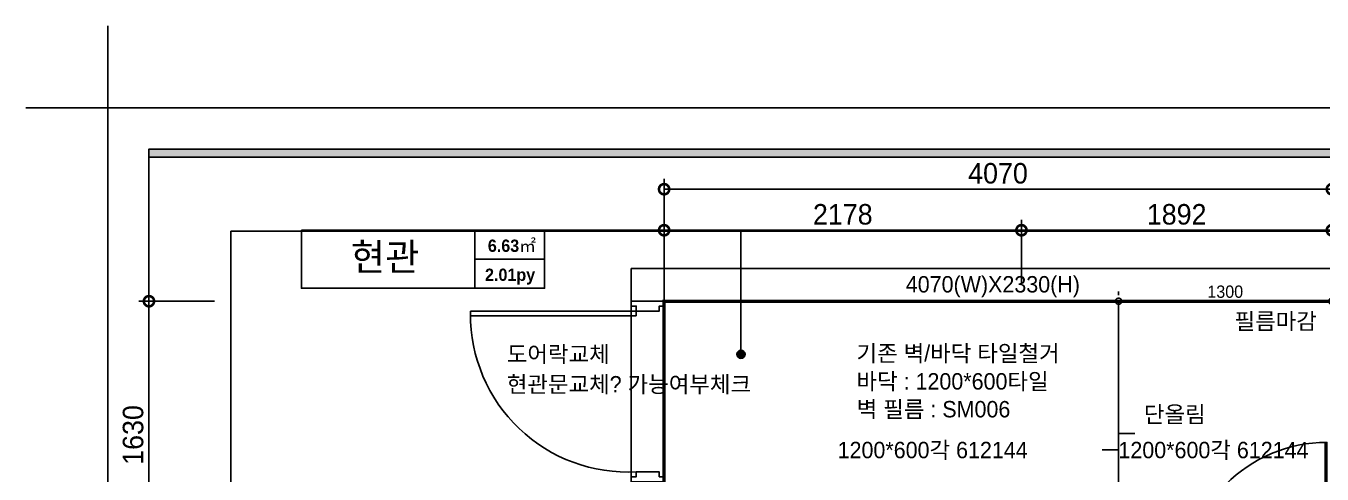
# Model space of a CAD drawing. Header units: inches. Extents: x -55157 to -7160, y -122257 to -52101.
# Drawn here: x -55157 to -47257, y -88975 to -86244 of the extents above; entities that cross this region are included whole.
import ezdxf
from ezdxf.enums import TextEntityAlignment as Align

# ---------------------------------------------------------------- set-up
doc = ezdxf.new("R2010")
doc.units = ezdxf.units.IN
doc.header["$LTSCALE"] = 50
doc.header["$MEASUREMENT"] = 0
doc.linetypes.add('HID', pattern=[2.5, 1.5, -1])
for name, color, linetype in [('0-ELC TEXT', 7, 'Continuous'), ('03-TEXT', 3, 'Continuous'), ('07-DIM WAL', 5, 'Continuous'), ('3.기호.계단선', 30, 'Continuous'), ('CO-DO-FR', 7, 'Continuous'), ('CO-DOOR', 8, 'Continuous'), ('FORM(YOURNAME)-1', 1, 'Continuous'), ('FORM(YOURNAME)-11', 1, 'Continuous'), ('도면층2', 2, 'Continuous'), ('도면층4', 4, 'Continuous'), ('도면층5', 5, 'Continuous')]:
    doc.layers.add(name, color=color, linetype=linetype)
doc.styles.add('YOURNAME', font='HY울릉도M.TTF')
doc.styles.add('넥슨고딕', font='NEXONLv1GothicBold.ttf')
doc.styles.add('스타일1', font='HY울릉도M.TTF')
doc.styles.add('코레일둥고', font='Korail_Round_Gothic_Medium.ttf')
doc.dimstyles.new('30', dxfattribs={"dimscale": 30, "dimtxt": 2.5, "dimasz": 2.5, "dimexe": 1.25, "dimexo": 2, "dimtad": 1, "dimdec": 0, "dimtxsty": '스타일1', "dimblk": 'DOTSMALL', "dimcen": 2.5, "dimclrd": 1, "dimclre": 1, "dimclrt": 2, "dimadec": 0, "dimazin": 0, "dimtfac": 1, "dimtix": 1, "dimtmove": 0, "dimatfit": 3, "dimldrblk": 'DOTSMALL', "dimfxl": 1.25, "dimarcsym": 0})
doc.dimstyles.new('50', dxfattribs={"dimscale": 50, "dimtxt": 2.5, "dimasz": 2.5, "dimexe": 1.25, "dimexo": 2, "dimtad": 1, "dimtxsty": '스타일1', "dimblk": 'DOTSMALL', "dimcen": 2.5, "dimclrd": 1, "dimclre": 1, "dimclrt": 2, "dimadec": 0, "dimazin": 0, "dimtfac": 1, "dimtix": 1, "dimtmove": 0, "dimatfit": 3, "dimldrblk": 'DOTSMALL', "dimfxl": 1.25, "dimarcsym": 0})

# ---------------------------------------------------------------- blocks, each defined once
blk = doc.blocks.new('FORM-ELEVATION')
at = {"layer": 'FORM(YOURNAME)-11'}
h = blk.add_hatch(color=256, dxfattribs=at)
h.dxf.hatch_style = 1
h.paths.add_polyline_path([(-10309, 35708), (71691, 35708), (71691, 35508), (-10309, 35508)])
h.paths.add_polyline_path([(-10309, -21492), (71691, -21492), (71691, -21692), (-10309, -21692)])
at = {"layer": 'Defpoints', "color": 1}
blk.add_lwpolyline([(-11309, 38708), (-11309, 36708), (-13309, 36708)], dxfattribs=at)
at = {"layer": 'Defpoints', "color": 158}
for points in [[(-10309, -21692), (71691, -21692), (71691, 35708), (-10309, 35708)], [(-8309, 33708), (61071, 33708), (61071, -19692), (-8309, -19692)]]:
    blk.add_lwpolyline(points, close=True, dxfattribs=at)
at = {"layer": 'FORM(YOURNAME)-11', "color": 250}
blk.add_lwpolyline([(-11309, -22692), (72691, -22692), (72691, 36708), (-11309, 36708)], close=True, dxfattribs=at)
at = {"layer": 'FORM(YOURNAME)-11'}
blk.add_lwpolyline([(-10309, 35708), (71691, 35708), (71691, 35508), (-10309, 35508)], close=True, dxfattribs=at)
at = {"layer": 'FORM(YOURNAME)-11', "color": 3, "style": 'YOURNAME'}
for tag, height, p in [('1', 450, (71041, -1219)), ('2', 450, (71041, -1863)), ('3', 450, (71041, -3150)), ('4', 450, (71041, -5081)), ('5', 515, (71041, -7398)), ('6', 515, (71041, -9650)), ('7', 515, (71041, -11903)), ('8', 515, (71041, -14155)), ('9', 515, (71041, -16408)), ('10', 515, (66791, -18596)), ('11', 515, (71041, -18660)), ('12', 515, (66791, -20848)), ('13', 515, (71041, -20848))]:
    blk.add_attdef(tag, text='', height=height, dxfattribs=at).set_placement(p, align=Align.MIDDLE_RIGHT)
blk = doc.blocks.new('vudauseh')
at = {"layer": '도면층2'}
for p, q in [((-51467.7, -53615.2), (-51467.7, -53815.2)), ((-51267.7, -53615.2), (-51467.7, -53615.2)), ((-51267.7, -53615.2), (-51267.7, -53815.2)), ((-51267.7, -53815.2), (-51467.7, -53815.2))]:
    blk.add_line(p, q, dxfattribs=at)
at = {"layer": '도면층4'}
for p, q in [((-51437.7, -53875.2), (-52447.7, -53875.2)), ((-52447.7, -53875.2), (-52447.7, -53905.2)), ((-51467.7, -53815.2), (-51467.7, -54915.2)), ((-51437.7, -53875.2), (-51437.7, -53905.2)), ((-51267.7, -54915.2), (-51267.7, -53815.2)), ((-51437.7, -53905.2), (-52447.1, -53905.2))]:
    blk.add_line(p, q, dxfattribs=at)
blk.add_lwpolyline([(-51267.7, -53615.2), (-47197.7, -53615.2), (-47197.7, -53815.2), (-51267.7, -53815.2)], close=True, dxfattribs=at)
for points in [[(-51467.7, -53815.2), (-51467.7, -53845.2), (-51437.7, -53845.2), (-51437.7, -53875.2), (-51297.7, -53875.2), (-51297.7, -53845.2), (-51267.7, -53845.2), (-51267.7, -53815.2), (-51467.7, -53815.2)], [(-51467.7, -54915.2), (-51467.7, -54885.2), (-51437.7, -54885.2), (-51437.7, -54855.2), (-51297.7, -54855.2), (-51297.7, -54885.2), (-51267.7, -54885.2), (-51267.7, -54915.2), (-51467.7, -54915.2)]]:
    blk.add_lwpolyline(points, dxfattribs=at)
at = {"layer": '도면층5'}
blk.add_arc((-51488.8, -53897.7), 958.9, 179.55184, 273.05865, dxfattribs=at)
at = {"layer": '0-ELC TEXT', "style": '코레일둥고'}
blk.add_text('4070(W)X2330(H)', height=100, dxfattribs=at).set_placement((-49794.7, -53762))
blk = doc.blocks.new('_DOTSMALL')
at = {"color": 0, "linetype": 'ByBlock', "const_width": 0.5}
blk.add_lwpolyline([(-0.0625, 0, 1), (0.0625, 0, 1)], format="xyb", close=True, dxfattribs=at)
blk = doc.blocks.new('*D183')
at = {"layer": '07-DIM WAL', "color": 1, "lineweight": -2, "transparency": 16777216}
for p, q in [((-51267.7, -87821.4), (-51267.7, -87176.4)), ((-47197.7, -87821.4), (-47197.7, -87176.4)), ((-47197.7, -87238.9), (-51267.7, -87238.9))]:
    blk.add_line(p, q, dxfattribs=at)
at = {"layer": 'Defpoints', "color": 0, "transparency": 16777216}
for p in [(-51267.7, -87238.9), (-51267.7, -87921.4), (-47197.7, -87921.4)]:
    blk.add_point(p, dxfattribs=at)
at = {"layer": '07-DIM WAL', "color": 1, "lineweight": -2, "transparency": 16777216, "xscale": 125, "yscale": 125, "zscale": 125, "rotation": 180}
blk.add_blockref('_DOTSMALL', (-51267.7, -87238.9), dxfattribs=at)
at = {"layer": '07-DIM WAL', "color": 1, "lineweight": -2, "transparency": 16777216, "xscale": 125, "yscale": 125, "zscale": 125}
blk.add_blockref('_DOTSMALL', (-47197.7, -87238.9), dxfattribs=at)
at = {"layer": '07-DIM WAL', "color": 2, "transparency": 16777216, "insert": (-49232.7, -87142.7), "char_height": 125, "attachment_point": 5, "style": '스타일1'}
blk.add_mtext('4070', dxfattribs=at)
blk = doc.blocks.new('*D184')
at = {"layer": '07-DIM WAL', "color": 1, "lineweight": -2, "transparency": 16777216}
for p, q in [((-49089.7, -87821.4), (-49089.7, -87426.4)), ((-47197.7, -87821.4), (-47197.7, -87426.4)), ((-47197.7, -87488.9), (-49089.7, -87488.9))]:
    blk.add_line(p, q, dxfattribs=at)
at = {"layer": 'Defpoints', "color": 0, "transparency": 16777216}
for p in [(-49089.7, -87488.9), (-49089.7, -87921.4), (-47197.7, -87921.4)]:
    blk.add_point(p, dxfattribs=at)
at = {"layer": '07-DIM WAL', "color": 1, "lineweight": -2, "transparency": 16777216, "xscale": 125, "yscale": 125, "zscale": 125, "rotation": 180}
blk.add_blockref('_DOTSMALL', (-49089.7, -87488.9), dxfattribs=at)
at = {"layer": '07-DIM WAL', "color": 1, "lineweight": -2, "transparency": 16777216, "xscale": 125, "yscale": 125, "zscale": 125}
blk.add_blockref('_DOTSMALL', (-47197.7, -87488.9), dxfattribs=at)
at = {"layer": '07-DIM WAL', "color": 2, "transparency": 16777216, "insert": (-48143.7, -87392.7), "char_height": 125, "attachment_point": 5, "style": '스타일1'}
blk.add_mtext('1892', dxfattribs=at)
blk = doc.blocks.new('*D185')
at = {"layer": '07-DIM WAL', "color": 1, "lineweight": -2, "transparency": 16777216}
for p, q in [((-51267.7, -87821.4), (-51267.7, -87426.4)), ((-49089.7, -87821.4), (-49089.7, -87426.4)), ((-49089.7, -87488.9), (-51267.7, -87488.9))]:
    blk.add_line(p, q, dxfattribs=at)
at = {"layer": 'Defpoints', "color": 0, "transparency": 16777216}
for p in [(-51267.7, -87488.9), (-51267.7, -87921.4), (-49089.7, -87921.4)]:
    blk.add_point(p, dxfattribs=at)
at = {"layer": '07-DIM WAL', "color": 1, "lineweight": -2, "transparency": 16777216, "xscale": 125, "yscale": 125, "zscale": 125, "rotation": 180}
blk.add_blockref('_DOTSMALL', (-51267.7, -87488.9), dxfattribs=at)
at = {"layer": '07-DIM WAL', "color": 1, "lineweight": -2, "transparency": 16777216, "xscale": 125, "yscale": 125, "zscale": 125}
blk.add_blockref('_DOTSMALL', (-49089.7, -87488.9), dxfattribs=at)
at = {"layer": '07-DIM WAL', "color": 2, "transparency": 16777216, "insert": (-50178.7, -87392.7), "char_height": 125, "attachment_point": 5, "style": '스타일1'}
blk.add_mtext('2178', dxfattribs=at)
blk = doc.blocks.new('*D188')
at = {"layer": '07-DIM WAL', "color": 1, "lineweight": -2, "transparency": 16777216}
for p, q in [((-54007.5, -87921.4), (-54470, -87921.4)), ((-54407.5, -87921.4), (-54407.5, -89551.4)), ((-54007.5, -89551.4), (-54470, -89551.4))]:
    blk.add_line(p, q, dxfattribs=at)
at = {"layer": 'Defpoints', "color": 0, "transparency": 16777216}
for p in [(-53907.5, -87921.4), (-54407.5, -89551.4), (-53907.5, -89551.4)]:
    blk.add_point(p, dxfattribs=at)
at = {"layer": '07-DIM WAL', "color": 1, "lineweight": -2, "transparency": 16777216, "xscale": 125, "yscale": 125, "zscale": 125}
for p, rotation in [((-54407.5, -87921.4), 90), ((-54407.5, -89551.4), 270)]:
    blk.add_blockref('_DOTSMALL', p, dxfattribs=dict(at, rotation=rotation))
at = {"layer": '07-DIM WAL', "color": 2, "transparency": 16777216, "insert": (-54503.8, -88736.4), "char_height": 125, "attachment_point": 5, "rotation": 90, "style": '스타일1'}
blk.add_mtext('1630', dxfattribs=at)
blk = doc.blocks.new('*D232')
at = {"layer": '07-DIM WAL', "color": 1, "lineweight": -2, "transparency": 16777216}
for p, q in [((-48497.7, -87861.4), (-48497.7, -87883.9)), ((-48497.7, -87921.4), (-47197.7, -87921.4)), ((-47197.7, -87861.4), (-47197.7, -87883.9))]:
    blk.add_line(p, q, dxfattribs=at)
at = {"layer": 'Defpoints', "color": 0, "transparency": 16777216}
for p in [(-48497.7, -87921.4), (-47197.7, -87921.4), (-47197.7, -87921.4)]:
    blk.add_point(p, dxfattribs=at)
at = {"layer": '07-DIM WAL', "color": 1, "lineweight": -2, "transparency": 16777216, "xscale": 75, "yscale": 75, "zscale": 75, "rotation": 180}
blk.add_blockref('_DOTSMALL', (-48497.7, -87921.4), dxfattribs=at)
at = {"layer": '07-DIM WAL', "color": 1, "lineweight": -2, "transparency": 16777216, "xscale": 75, "yscale": 75, "zscale": 75}
blk.add_blockref('_DOTSMALL', (-47197.7, -87921.4), dxfattribs=at)
at = {"layer": '07-DIM WAL', "color": 2, "transparency": 16777216, "insert": (-47847.7, -87863.7), "char_height": 75, "attachment_point": 5, "style": '스타일1'}
blk.add_mtext('1300', dxfattribs=at)
blk = doc.blocks.new('D-402')
at = {"layer": 'CO-DO-FR'}
for points in [[(600, 200), (630, 200), (630, 0), (600, 0)], [(1800, 200), (1770, 200), (1770, 0), (1800, 0)]]:
    blk.add_lwpolyline(points, close=True, dxfattribs=at)
at = {"layer": 'CO-DOOR'}
blk.add_lwpolyline([(1770, -770), (1770, 970), (1760, 970), (1760, -770)], close=True, dxfattribs=at)
for points in [[(630, -170), (630, 370)], [(638.4, 369.9), (638.4, -169.9)]]:
    blk.add_lwpolyline(points, dxfattribs=at)
for centre, radius, start, end in [((1770, 100), 870, 90, 270), ((630, 100), 270, 270, 90)]:
    blk.add_arc(centre, radius, start, end, dxfattribs=at)

msp = doc.modelspace()

# ---------------------------------------------------------------- hatches: boundary and pattern name
at = {"layer": '0-ELC TEXT'}
h = msp.add_hatch(color=256, dxfattribs=at)
h.dxf.hatch_style = 1
edge = h.paths.add_edge_path()
edge.add_arc((-50799.681, -88244.664), 25, 90, 450)
h = msp.add_hatch(color=256, dxfattribs=at)
h.dxf.hatch_style = 1
edge = h.paths.add_edge_path()
edge.add_arc((-50799.681, -88244.664), 25, 90, 450)

# ---------------------------------------------------------------- linework, layer by layer
msp.add_line((-48497.686, -89551.45), (-48497.686, -87921.45))
msp.add_lwpolyline([(-48597.686, -88826.665), (-48497.686, -88826.665), (-48497.686, -88726.665), (-48397.686, -88726.665)])
for p, q in [((-52420.751, -87842.709), (-52420.751, -87488.95)), ((-52420.751, -87665.829), (-51996.059, -87665.829))]:
    msp.add_line(p, q, dxfattribs=at)
msp.add_lwpolyline([(-53477.954, -87488.95), (-51996.059, -87488.95), (-51996.059, -87842.709), (-53477.954, -87842.709)], close=True, dxfattribs=at)
msp.add_lwpolyline([(-51996.059, -87488.95), (-50799.681, -87488.95), (-50799.681, -88244.664)], dxfattribs=at)
msp.add_circle((-50799.681, -88244.664), 25, dxfattribs=at)
msp.add_circle((-50799.681, -88244.664), 25, dxfattribs=at)
at = {"layer": '3.기호.계단선', "linetype": 'HID', "const_width": 20}
msp.add_lwpolyline([(-50964.967, -89551.45), (-47197.686, -89551.45), (-47197.686, -87921.45), (-51267.686, -87921.45), (-51267.686, -89151.45)], dxfattribs=at)

# ---------------------------------------------------------------- block references
msp.add_blockref('vudauseh', (0, -34106.209))
at = {"layer": 'CO-DOOR'}
msp.add_blockref('D-402', (-48997.686, -89751.45), dxfattribs=at)
at = {"layer": 'FORM(YOURNAME)-1', "xscale": 0.2500000000000001, "yscale": 0.2500000000000001, "zscale": 0.2500000000000001}
msp.add_blockref('FORM-ELEVATION', (-51830.324, -95920.999), dxfattribs=at)

# ---------------------------------------------------------------- texts
at = {"layer": '0-ELC TEXT', "style": '코레일둥고'}
for s, p in [('도어락교체', (-52226.796, -88294.105)), ('기존 벽/바닥 타일철거', (-50095.307, -88288.877)), ('현관문교체? 가능여부체크', (-52226.796, -88477.456)), ('바닥 : 1200*600타일', (-50095.307, -88459.818)), ('단올림', (-48343.521, -88660.775))]:
    msp.add_text(s, height=100, dxfattribs=at).set_placement(p)
at = {"layer": '03-TEXT'}
for s, height, style, p in [('6.63㎡', 75, '넥슨고딕', (-52195.486, -87620.744)), ('현관', 166.6667, '코레일둥고', (-52967.821, -87735.25)), ('2.01py', 75, '넥슨고딕', (-52206.437, -87797.623))]:
    msp.add_text(s, height=height, dxfattribs=dict(at, style=style)).set_placement(p, align=Align.CENTER)
at = {"layer": '3.기호.계단선', "style": '코레일둥고'}
msp.add_text('필름마감', height=100, dxfattribs=at).set_placement((-47790.917, -88093))
at = {"layer": '3.기호.계단선', "color": 140, "linetype": 'HID', "style": '코레일둥고'}
for s, p in [('벽 필름 : SM006', (-50093.97, -88629.363)), ('1200*600각 612144', (-50210.182, -88878.297)), ('1200*600각 612144', (-48498.641, -88878.297))]:
    msp.add_text(s, height=100, dxfattribs=at).set_placement(p)

# ---------------------------------------------------------------- dimensions: what is measured, and where the dimension line sits
at = {"layer": '07-DIM WAL'}
for base, p1, p2, dimstyle, picture, middle in [((-51267.686, -87238.95), (-47197.686, -87921.45), (-51267.686, -87921.45), '50', '*D183', (-49232.686, -87142.703)), ((-51267.686, -87488.95), (-49089.686, -87921.45), (-51267.686, -87921.45), '50', '*D185', (-50178.686, -87392.703)), ((-49089.686, -87488.95), (-47197.686, -87921.45), (-49089.686, -87921.45), '50', '*D184', (-48143.686, -87392.703)), ((-47197.686, -87921.45), (-48497.686, -87921.45), (-47197.686, -87921.45), '30', '*D232', (-47847.686, -87863.702))]:
    dim = msp.add_linear_dim(base=base, p1=p1, p2=p2, dimstyle=dimstyle, dxfattribs=at)
    dim.commit()
    dim.dimension.update_dxf_attribs({"geometry": picture, "text_midpoint": middle})
dim = msp.add_linear_dim(base=(-54407.467, -89551.45), p1=(-53907.467, -87921.45), p2=(-53907.467, -89551.45), angle=90, dimstyle='50', dxfattribs=at)
dim.commit()
dim.dimension.update_dxf_attribs({"geometry": '*D188', "text_midpoint": (-54503.797, -88736.45)})

doc.saveas('drawing.dxf')
